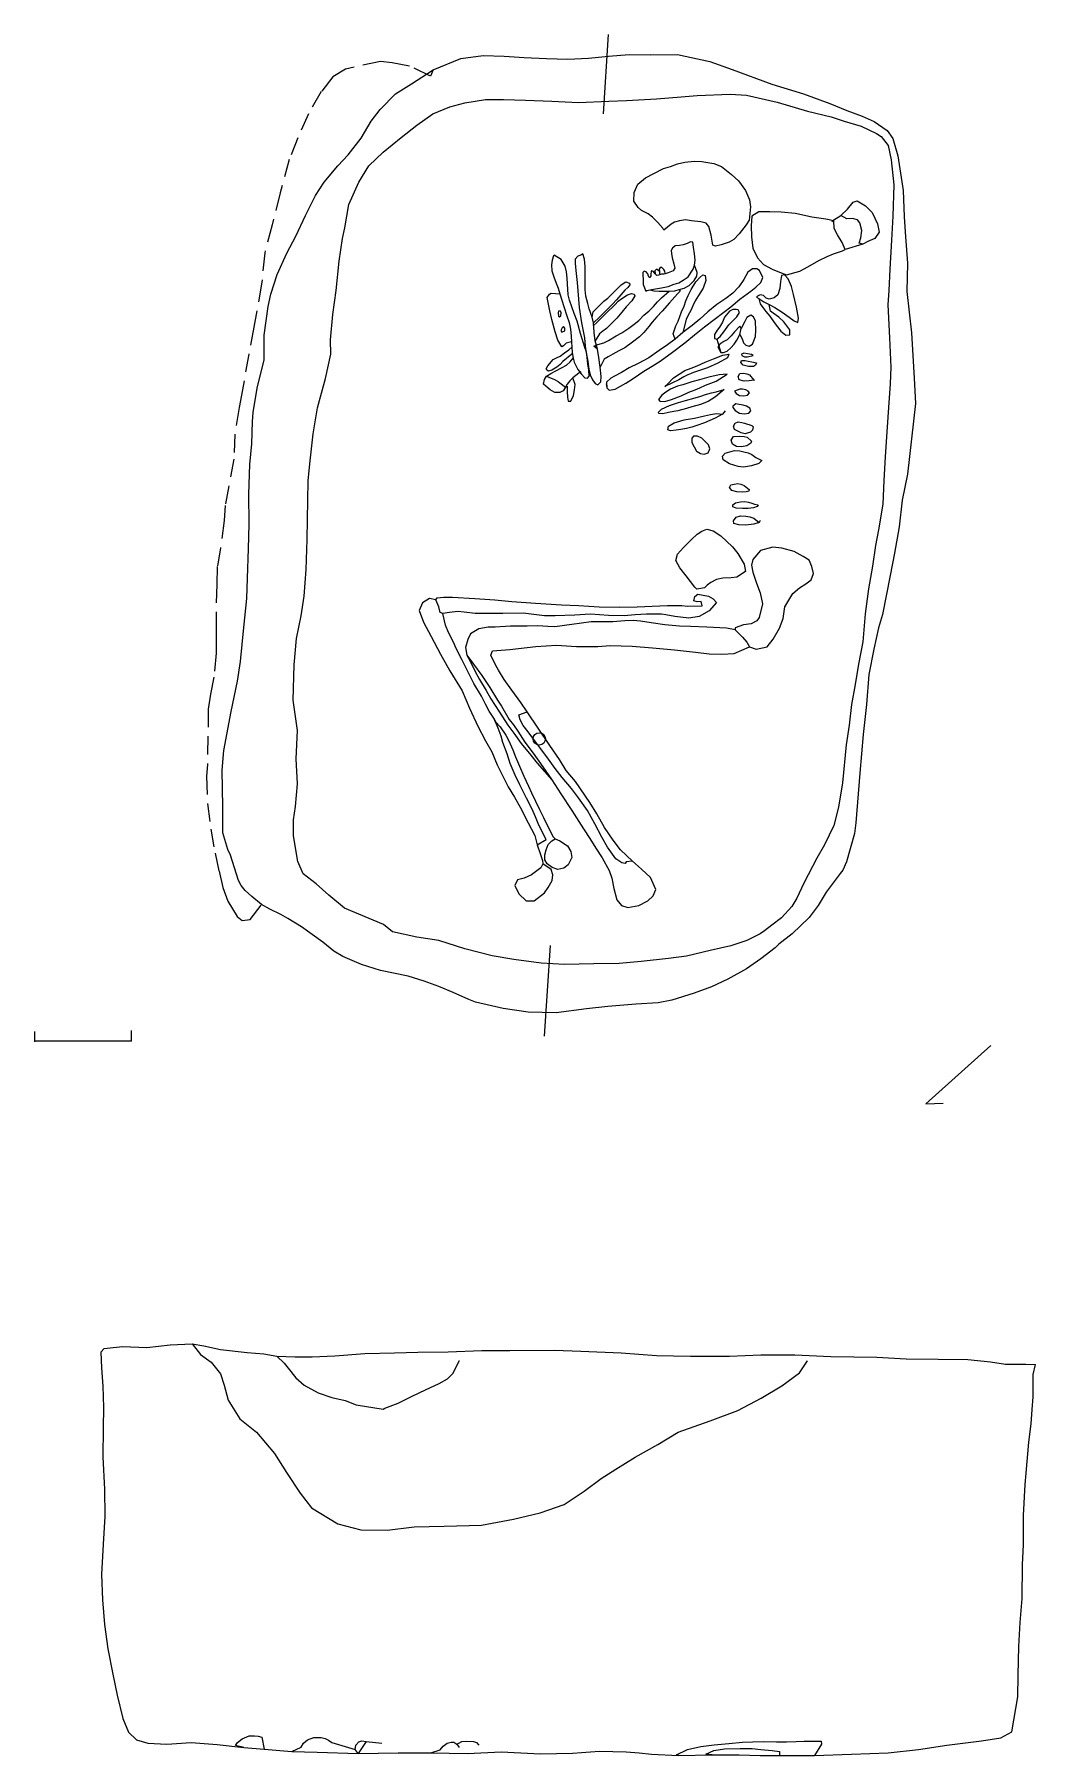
# Model space of a CAD drawing. Extents: x -4.8 to 9.1, y -9 to 14.8.
import ezdxf

# ---------------------------------------------------------------- set-up
doc = ezdxf.new("R2010")
doc.units = 0
doc.linetypes.add('HIDDEN', pattern=[0.375, 0.25, -0.125])
doc.layers.add('LAYER1', color=7, linetype='CONTINUOUS')

msp = doc.modelspace()

# ---------------------------------------------------------------- linework, layer by layer
at = {"layer": 'LAYER1', "color": 11, "linetype": 'CONTINUOUS'}
for points in [[(3.1699, 14.8318), (3.1, 13.7356)], [(2.3664, 2.2436), (2.2862, 0.9879)]]:
    msp.add_lwpolyline(points, dxfattribs=at)
at = {"layer": 'LAYER1', "color": 7, "linetype": 'CONTINUOUS'}
for points in [[(5.5245, 2.2615), (5.4725, 2.2097), (5.2754, 2.0582), (5.0784, 1.9216), (4.822, 1.7777), (4.5955, 1.6708), (4.3541, 1.5862), (4.0459, 1.487), (3.8604, 1.4505), (3.5524, 1.4329), (3.1629, 1.4006), (2.8697, 1.3681), (2.4504, 1.3138), (2.0647, 1.3224), (1.7199, 1.3716), (1.3381, 1.4581), (1.2418, 1.4955), (1.0269, 1.5925), (0.8306, 1.6784), (0.6268, 1.7495), (0.4045, 1.817), (0.0226, 1.896), (-0.2405, 1.9821), (-0.4961, 2.0905), (-0.622, 2.165), (-0.7737, 2.2879), (-1.0661, 2.5002), (-1.2549, 2.6157), (-1.3549, 2.6717), (-1.503, 2.7463), (-1.6178, 2.8097), (-1.751, 2.9214), (-1.8472, 3.0033), (-1.9026, 3.0739), (-1.9395, 3.1408), (-2.0497, 3.4898), (-2.0829, 3.5678), (-2.1526, 3.8017), (-2.1516, 4.1578), (-2.1612, 4.666), (-2.1418, 4.9367), (-2.04, 5.4742), (-1.9498, 5.8968), (-1.9081, 6.1674), (-1.8659, 6.6384), (-1.8239, 7.0352), (-1.8119, 7.3207), (-1.7996, 7.725), (-1.7911, 8.0662), (-1.7936, 8.478), (-1.7812, 8.8896), (-1.7544, 9.1752), (-1.7424, 9.483), (-1.7346, 9.6091), (-1.6816, 9.9428), (-1.584, 10.3357), (-1.5832, 10.6027), (-1.583, 10.6769), (-1.5261, 11.0736), (-1.4885, 11.2441), (-1.4024, 11.5146), (-1.2717, 11.8073), (-1.1449, 12.0443), (-1.0142, 12.3295), (-0.8761, 12.6073), (-0.7532, 12.7887), (-0.567, 13.0181), (-0.4219, 13.1697), (-0.2432, 13.3992), (-0.1052, 13.6324), (0.0214, 13.7952), (0.2297, 14.0097), (0.4527, 14.15), (0.75, 14.342), (1.1326, 14.5004), (1.4406, 14.5402), (1.7299, 14.5319), (2.008, 14.5126), (2.3158, 14.5005), (2.6125, 14.4922), (2.8982, 14.5025), (3.1727, 14.5313), (3.4584, 14.5564), (3.7589, 14.5518), (4.1261, 14.5544), (4.5709, 14.4566), (4.8784, 14.3481), (5.4305, 14.1425), (5.8641, 14.0113), (6.2272, 13.8767), (6.4643, 13.7795), (6.6755, 13.701), (6.8422, 13.63), (7.0198, 13.5034), (7.0974, 13.3956), (7.1671, 13.1543), (7.2436, 12.6756), (7.2573, 12.312), (7.2751, 12.0338), (7.3036, 11.6702), (7.2913, 11.2807), (7.3564, 10.7093), (7.3953, 10.0823), (7.4128, 9.7299), (7.3557, 9.2442), (7.3023, 8.7547), (7.2307, 8.3951), (7.1888, 8.0281), (7.1209, 7.6647), (7.0644, 7.3571), (6.9589, 6.8158), (6.9027, 6.6342), (6.835, 6.3377), (6.7672, 5.9892), (6.7363, 5.5739), (6.6905, 5.1586), (6.6444, 4.6246), (6.5867, 3.9386), (6.5714, 3.7903), (6.459, 3.3974), (6.4104, 3.2826), (6.3732, 3.2382), (6.1795, 2.9791), (6.0677, 2.794), (5.9448, 2.6274), (5.7104, 2.4019), (5.5245, 2.2615)], [(5.3285, 2.4438), (5.2653, 2.4032), (5.0833, 2.311), (4.8605, 2.2375), (4.5784, 2.1716), (4.2481, 2.0947), (3.9994, 2.0621), (3.6247, 2.0224), (3.3204, 1.9937), (2.9681, 1.991), (2.5637, 1.9811), (2.2411, 2.0006), (1.8666, 2.05), (1.5663, 2.0991), (1.1882, 2.1967), (0.8288, 2.3127), (0.5248, 2.3582), (0.1912, 2.4333), (0.0645, 2.5343), (-0.4718, 2.758), (-0.6901, 2.9405), (-0.864, 3.0931), (-1.0453, 3.2308), (-1.119, 3.4017), (-1.1772, 3.758), (-1.1766, 3.9805), (-1.1501, 4.1622), (-1.1232, 4.4774), (-1.1407, 4.8224), (-1.1246, 5.2155), (-1.1827, 5.6311), (-1.1664, 6.1207), (-1.1357, 6.4841), (-1.0716, 6.7992), (-1.03, 7.0699), (-1.003, 7.437), (-0.9869, 7.8524), (-0.9823, 8.1306), (-0.9733, 8.6647), (-0.9541, 8.8983), (-0.9083, 9.3136), (-0.8442, 9.6732), (-0.7354, 10.0772), (-0.6639, 10.4145), (-0.667, 10.6111), (-0.6326, 10.9633), (-0.5907, 11.2933), (-0.5487, 11.6975), (-0.4996, 12.0127), (-0.4694, 12.1609), (-0.4128, 12.4835), (-0.2747, 12.7909), (-0.1367, 13.0168), (0.0604, 13.2054), (0.3095, 13.4086), (0.5252, 13.5786), (0.7482, 13.7337), (0.9822, 13.8331), (1.1901, 13.8844), (1.4758, 13.9318), (1.7206, 13.9311), (2.0248, 13.9227), (2.3919, 13.9105), (2.7591, 13.8909), (3.1783, 13.9081), (3.4194, 13.9185), (3.8349, 13.9395), (4.1762, 13.9682), (4.3989, 13.9898), (4.8552, 14.0069), (5.0777, 13.9914), (5.5002, 13.8937), (5.919, 13.7701), (6.2489, 13.6912), (6.4267, 13.6313), (6.6639, 13.5638), (6.875, 13.463), (6.938, 13.422), (7.034, 13.2956), (7.0743, 13.0989), (7.114, 12.7538), (7.1016, 12.3199), (7.082, 11.9898), (7.0586, 11.5893), (7.0429, 11.2926), (7.0311, 11.0961), (7.0557, 10.6397), (7.073, 10.2354), (7.0612, 10.0017), (7.038, 9.6754), (7.0147, 9.3416), (6.9914, 8.993), (6.9756, 8.6667), (6.9598, 8.3403), (6.8993, 7.9844), (6.8616, 7.7694), (6.8199, 7.4839), (6.7634, 7.1688), (6.7178, 6.8277), (6.6833, 6.4383), (6.6267, 6.1306), (6.5813, 5.8489), (6.5286, 5.5745), (6.4943, 5.289), (6.4564, 5.0146), (6.4029, 4.4881), (6.35, 4.1544), (6.2861, 3.8987), (6.1555, 3.6357), (6.0511, 3.4506), (5.8683, 3.1062), (5.775, 2.895), (5.7041, 2.7802), (5.5627, 2.6249), (5.4289, 2.5214), (5.4289, 2.5214)], [(5.4289, 2.5214), (5.3285, 2.4438)], [(-4.7555, 1.0541), (-4.7555, 0.9113)], [(-3.4167, 0.923), (-3.4167, 1.0671)], [(-3.4167, 0.923), (-4.7543, 0.923)], [(-4.7543, 0.9113), (-4.7543, 0.9113)], [(8.4543, 0.8613), (7.5539, 0.0559)], [(7.5539, 0.0559), (7.7947, 0.0637)], [(-3.7924, -3.3269), (-3.8373, -3.3767), (-3.8273, -3.5911), (-3.8124, -3.8454), (-3.8024, -4.1396), (-3.8074, -4.4237), (-3.8124, -4.8276), (-3.7874, -5.2713), (-3.7824, -5.6452), (-3.8074, -6.0291), (-3.8273, -6.4479), (-3.8174, -6.7969), (-3.7874, -7.1409), (-3.7426, -7.475), (-3.6728, -7.824), (-3.6129, -8.1181), (-3.5332, -8.4372), (-3.4584, -8.6267), (-3.3437, -8.7314), (-3.1892, -8.7812), (-2.9249, -8.7912), (-2.5909, -8.7713), (-2.2319, -8.7962), (-1.863, -8.8411), (-1.5838, -8.861), (-1.1999, -8.8959), (-0.8509, -8.9059), (-0.2825, -8.9208), (0.2659, -8.9109), (0.7196, -8.9109), (1.2232, -8.9208), (1.6918, -8.9009), (2.2353, -8.9258), (2.674, -8.9159), (3.0479, -8.8909), (3.4169, -8.9009), (3.5964, -8.9109), (3.7659, -8.9308), (4.1398, -8.9508), (4.6035, -8.9408), (4.9774, -8.9408), (5.2666, -8.9508), (5.5358, -8.9508), (6.0194, -8.9508), (6.528, -8.9308), (7.0365, -8.9109), (7.4553, -8.866), (7.8442, -8.8062), (8.3228, -8.7463), (8.592, -8.7065), (8.7416, -8.6217), (8.8264, -8.1381), (8.8314, -7.8389), (8.8413, -7.4451), (8.8563, -7.111), (8.8862, -6.782), (8.8912, -6.3133), (8.9061, -6.0341), (8.9061, -5.6353), (8.9261, -5.2065), (8.941, -5.047), (8.9759, -4.6182), (9.0108, -4.3689), (9.0258, -4.1695), (9.0358, -3.995), (9.0358, -3.6859), (9.0707, -3.5463)], [(-3.7924, -3.3269), (-3.7525, -3.3219), (-3.5381, -3.297), (-3.2041, -3.3119), (-2.88, -3.277), (-2.5759, -3.2621), (-2.4164, -3.287), (-2.187, -3.3418), (-1.8181, -3.3817), (-1.5887, -3.4017), (-1.4093, -3.4316), (-1.155, -3.4416), (-0.9207, -3.4416), (-0.6066, -3.4266), (-0.1927, -3.3967), (0.2161, -3.3867), (0.5401, -3.3767), (0.9589, -3.3718), (1.4226, -3.3518), (1.8115, -3.3518), (2.4247, -3.3468), (2.7887, -3.3618), (3.3471, -3.3867), (3.8357, -3.4216), (4.3043, -3.4316), (4.8428, -3.4316), (5.2766, -3.4116), (5.7452, -3.4116), (6.2438, -3.4366), (6.877, -3.4465), (7.2858, -3.4665), (7.7245, -3.4715), (8.1334, -3.4765), (8.4475, -3.5114), (8.6569, -3.5413), (8.9361, -3.5413), (9.0707, -3.5463)], [(-2.5759, -3.2621), (-2.4612, -3.4067), (-2.3167, -3.5163), (-2.187, -3.6759), (-2.1372, -3.8304), (-2.0823, -4.0398), (-1.9178, -4.2991), (-1.6885, -4.4836), (-1.4392, -4.7777), (-1.2746, -5.037), (-1.0852, -5.3261), (-0.9306, -5.5256), (-0.5667, -5.7499), (-0.2476, -5.8297), (0.1164, -5.8347), (0.4903, -5.7898), (0.9041, -5.7799), (1.4176, -5.7649), (1.8614, -5.6851), (2.2303, -5.5954), (2.5594, -5.4807), (2.8386, -5.2962), (3.0729, -5.1217), (3.2723, -4.9921), (3.5415, -4.8276), (3.8556, -4.6531), (4.1348, -4.4836), (4.5786, -4.324), (4.9575, -4.1844), (5.2815, -4.0099), (5.5657, -3.8404), (5.81, -3.6609), (5.9197, -3.4964), (5.9197, -3.4964)], [(-1.4093, -3.4316), (-1.3046, -3.5263), (-1.2497, -3.5961), (-1.145, -3.7307), (-1.0303, -3.8304), (-0.8359, -3.9401), (-0.6464, -4.0049), (-0.462, -4.0448), (-0.3124, -4.1047), (0.0594, -4.1645), (0.0815, -4.1495), (0.2659, -4.0797), (0.4604, -3.985), (0.6448, -3.8953), (0.8343, -3.8105), (0.949, -3.7457), (1.0238, -3.6709), (1.1135, -3.4914), (1.1135, -3.4914)]]:
    msp.add_lwpolyline(points, dxfattribs=at)
at = {"layer": 'LAYER1', "color": 7, "linetype": 'HIDDEN'}
msp.add_lwpolyline([(0.75, 14.342), (0.7127, 14.2531), (0.4238, 14.3949), (0.1865, 14.4401), (0.0248, 14.4593), (-0.4591, 14.3531), (-0.6338, 14.246), (-0.7939, 14.0425), (-0.9692, 13.7352), (-1.1185, 13.4018), (-1.2381, 13.1054), (-1.3619, 12.6421), (-1.4708, 12.2011), (-1.5758, 11.8156), (-1.6179, 11.3818), (-1.7273, 10.7849), (-1.7952, 10.4142), (-1.882, 9.9211), (-1.9272, 9.6764), (-1.9877, 9.3057), (-2.0036, 8.9645), (-2.0714, 8.5938), (-2.1205, 8.3232), (-2.1359, 8.1155), (-2.1853, 7.7336), (-2.2306, 7.4815), (-2.2388, 7.2293), (-2.2476, 6.7545), (-2.2446, 6.5208), (-2.2453, 6.2835), (-2.276, 5.9497), (-2.3249, 5.7162), (-2.3552, 5.5086), (-2.3649, 4.7445), (-2.3803, 4.5813), (-2.3666, 4.2029), (-2.3194, 3.8504), (-2.2611, 3.5164), (-2.2062, 3.2677), (-2.1549, 3.045), (-2.085, 2.8556), (-1.9558, 2.6438), (-1.8855, 2.588), (-1.7742, 2.6025), (-1.6178, 2.8097)], dxfattribs=at)
at = {"layer": 'LAYER1', "color": 4, "linetype": 'CONTINUOUS'}
for points in [[(3.937, 12.1254), (3.9223, 12.1551), (3.852, 12.2332), (3.7781, 12.3077), (3.7189, 12.3523), (3.6263, 12.4008), (3.5819, 12.4381), (3.5228, 12.5273), (3.5269, 12.6497), (3.5791, 12.7608), (3.6833, 12.8495), (3.7984, 12.9122), (3.9322, 12.9786), (4.0287, 13.0079), (4.1252, 13.0447), (4.2292, 13.0667), (4.3553, 13.0811), (4.4629, 13.0771), (4.626, 13.0469), (4.7334, 13.0058), (4.8704, 12.8978), (4.9665, 12.8085), (5.0626, 12.6747), (5.1178, 12.5447), (5.1324, 12.4482), (5.1133, 12.2665), (5.076, 12.1999), (4.9755, 12.0778), (4.9047, 12.0001), (4.8379, 11.9632), (4.7302, 11.9227), (4.6522, 11.9044), (4.6152, 11.9194), (4.5896, 12.0567), (4.5603, 12.1755), (4.5197, 12.2238), (4.4492, 12.2426), (4.3195, 12.2541), (4.2379, 12.2692), (4.1526, 12.2583), (4.0857, 12.2363), (4.0374, 12.2104), (3.937, 12.1254)], [(3.686, 11.2842), (3.7008, 11.2916), (3.7676, 11.3062), (3.8233, 11.3172), (3.9049, 11.3317), (3.9977, 11.35), (4.0794, 11.3794), (4.1463, 11.4015), (4.2057, 11.4384), (4.2726, 11.4827), (4.3397, 11.5864), (4.3621, 11.6456), (4.3698, 11.7124), (4.3626, 11.8014), (4.348, 11.8905), (4.3371, 11.961), (4.3038, 11.9648), (4.2592, 11.9427), (4.2035, 11.9243), (4.1515, 11.9171), (4.0922, 11.9098), (4.055, 11.8803), (4.0363, 11.8469), (4.0436, 11.8024), (4.0509, 11.743), (4.0729, 11.6614), (4.0875, 11.602), (4.0652, 11.5649), (3.9983, 11.5355), (3.9575, 11.5245), (3.9352, 11.5171), (3.9055, 11.5172), (3.8647, 11.5062), (3.8387, 11.5026), (3.8165, 11.5249), (3.7943, 11.5546), (3.7684, 11.5658), (3.761, 11.551), (3.7572, 11.5251), (3.7571, 11.4954), (3.7422, 11.4732), (3.7348, 11.4732), (3.7237, 11.4918), (3.7163, 11.5215), (3.6942, 11.5512), (3.6645, 11.5587), (3.6459, 11.5402), (3.6458, 11.4957), (3.6494, 11.4549), (3.653, 11.4141), (3.6529, 11.377), (3.686, 11.2842)], [(2.4226, 11.7813), (2.4152, 11.7739), (2.3964, 11.7109), (2.3851, 11.6479), (2.3923, 11.5663), (2.418, 11.4809), (2.4511, 11.3955), (2.4769, 11.3249), (2.5026, 11.2469), (2.5283, 11.1616), (2.5577, 11.0724), (2.5981, 10.9425), (2.6275, 10.8534), (2.6458, 10.7606), (2.6566, 10.6604), (2.6601, 10.5825), (2.6673, 10.5083), (2.6708, 10.4378), (2.6854, 10.3562), (2.7001, 10.3042), (2.7259, 10.2485), (2.748, 10.2039), (2.796, 10.1407), (2.8478, 10.0886), (2.8849, 10.0811), (2.9072, 10.1107), (2.9, 10.1923), (2.8854, 10.274), (2.8783, 10.3704), (2.8674, 10.4409), (2.8453, 10.5078), (2.7866, 10.7008), (2.7389, 10.8679), (2.6984, 10.9756), (2.6359, 11.1575), (2.6176, 11.2355), (2.6069, 11.3876), (2.6034, 11.4655), (2.5925, 11.5508), (2.5742, 11.6288), (2.5189, 11.7217), (2.4226, 11.7813)], [(2.8196, 11.7987), (2.7898, 11.7839), (2.749, 11.7655), (2.7118, 11.7285), (2.7116, 11.6692), (2.7224, 11.569), (2.7405, 11.402), (2.7475, 11.2907), (2.7691, 11.0607), (2.7981, 10.8455), (2.8201, 10.7564), (2.842, 10.6376), (2.8491, 10.5263), (2.8637, 10.4298), (2.8856, 10.3185), (2.9001, 10.2072), (2.9184, 10.1292), (2.9515, 10.0586), (2.9885, 10.0066), (3.0255, 9.9916), (3.0665, 10.0323), (3.0704, 10.1028), (3.0596, 10.2326), (3.0378, 10.3662), (3.0196, 10.4813), (2.9903, 10.6001), (2.9758, 10.7114), (2.9686, 10.793), (2.9651, 10.8487), (2.9468, 10.9266), (2.9063, 11.0417), (2.888, 11.1122), (2.8586, 11.2162), (2.8514, 11.3052), (2.8483, 11.4796), (2.8524, 11.6242), (2.8416, 11.7244), (2.8196, 11.7987), (2.7898, 11.7839)], [(3.1406, 10.0024), (3.1515, 9.9468), (3.1811, 9.917), (3.2664, 9.9279), (3.4114, 10.0127), (3.5117, 10.0755), (3.6604, 10.1789), (3.7756, 10.249), (3.8871, 10.3155), (4.0581, 10.4411), (4.2254, 10.5704), (4.3592, 10.6813), (4.5005, 10.7921), (4.6306, 10.8919), (4.7645, 10.9953), (4.8611, 11.0692), (4.9876, 11.1727), (5.1363, 11.2835), (5.2069, 11.3389), (5.2776, 11.4018), (5.3038, 11.4722), (5.2595, 11.5688), (5.2225, 11.5911), (5.1632, 11.5913), (5.0963, 11.547), (5.0403, 11.447), (4.9732, 11.3434), (4.8914, 11.2546), (4.791, 11.1844), (4.6684, 11.0995), (4.5456, 10.9997), (4.4341, 10.8962), (4.3299, 10.8075), (4.1998, 10.7151), (4.092, 10.6227), (3.9879, 10.5414), (3.8727, 10.4639), (3.7277, 10.3642), (3.5828, 10.2867), (3.4602, 10.224), (3.3525, 10.1613), (3.2559, 10.1096), (3.2038, 10.0801), (3.1443, 10.0284), (3.1515, 9.9468)], [(3.7008, 11.2916), (3.7491, 11.3025), (3.801, 11.2875), (3.8714, 11.2836), (3.9456, 11.2834), (4.0124, 11.2832), (4.0866, 11.2904), (4.1497, 11.3087), (4.2165, 11.3234), (4.2871, 11.364), (4.3541, 11.4305), (4.3913, 11.4898), (4.3989, 11.5417), (4.3621, 11.6456)], [(3.876, 11.5544), (3.8464, 11.5841), (3.8315, 11.5842), (3.8129, 11.5657), (3.8165, 11.5249)], [(3.9575, 11.5245), (3.9575, 11.5319), (3.9502, 11.5616), (3.9354, 11.5839), (3.9095, 11.6099), (3.8872, 11.61), (3.8723, 11.5878), (3.876, 11.5544), (3.8759, 11.5247), (3.8759, 11.5247)], [(4.092, 10.6227), (4.0662, 10.6933), (4.1037, 10.8044), (4.1335, 10.8711), (4.1822, 11.0008), (4.2158, 11.0786), (4.2419, 11.149), (4.2718, 11.2231), (4.3129, 11.3083), (4.38, 11.4119), (4.4321, 11.4711), (4.4767, 11.5081), (4.5064, 11.5006), (4.5173, 11.43), (4.4799, 11.3263), (4.4165, 11.2263), (4.3718, 11.1523), (4.3382, 11.0819), (4.3083, 11.0152), (4.2747, 10.9523), (4.2449, 10.893), (4.1998, 10.7151)], [(5.266, 11.2349), (5.2325, 11.2165), (5.2176, 11.2017), (5.251, 11.183), (5.3176, 11.1383), (5.3917, 11.101), (5.4694, 11.06), (5.5731, 10.9929), (5.6693, 10.9258), (5.7359, 10.8737), (5.7878, 10.8513), (5.7954, 10.9106), (5.7699, 11.0628), (5.7296, 11.2372), (5.7003, 11.3486), (5.6561, 11.4526), (5.6043, 11.5121), (5.5635, 11.5011), (5.5484, 11.4195), (5.5407, 11.3231), (5.5108, 11.2342), (5.4587, 11.1898), (5.3919, 11.1752), (5.3511, 11.1864), (5.3141, 11.2236), (5.266, 11.2349)], [(2.9468, 10.9266), (2.9618, 11.0008), (3.0139, 11.0525), (3.1069, 11.145), (3.1627, 11.1856), (3.211, 11.2337), (3.2557, 11.2781), (3.3487, 11.3705), (3.4119, 11.4111), (3.4637, 11.3961), (3.4674, 11.3702), (3.4376, 11.3331), (3.4004, 11.2962), (3.3446, 11.2333), (3.285, 11.1667), (3.2329, 11.1075), (3.1697, 11.0446), (3.099, 10.9744), (3.0506, 10.9263), (2.9651, 10.8487)], [(2.9686, 10.793), (2.965, 10.8116), (3.0059, 10.8448), (3.0765, 10.9151), (3.1398, 10.978), (3.2588, 11.0963), (3.3072, 11.1444), (3.3555, 11.185), (3.4336, 11.233), (3.4893, 11.2514), (3.5263, 11.2439), (3.5374, 11.2179), (3.4927, 11.1512), (3.4183, 11.0698), (3.355, 10.9921), (3.288, 10.9107), (3.1912, 10.8146), (3.1466, 10.7702), (3.0945, 10.7333), (3.0499, 10.6963), (2.9903, 10.6001)], [(3.0196, 10.4813), (2.9715, 10.5222), (3.0272, 10.548), (3.1089, 10.57), (3.172, 10.6032), (3.2798, 10.666), (3.3578, 10.7065), (3.4545, 10.773), (3.5251, 10.8284), (3.592, 10.8802), (3.6627, 10.9504), (3.7334, 11.0133), (3.7929, 11.0724), (3.8487, 11.1353), (3.9045, 11.1908), (4.0124, 11.2832)], [(4.1497, 11.3087), (4.1645, 11.2864), (4.1235, 11.2458), (4.0156, 11.1237), (3.9151, 11.009), (3.8407, 10.9276), (3.7737, 10.8536), (3.729, 10.7944), (3.662, 10.713), (3.6025, 10.6539), (3.5058, 10.58), (3.398, 10.5024), (3.3163, 10.4581), (3.2345, 10.4139), (3.1676, 10.377), (3.1119, 10.3438), (3.0596, 10.2326)], [(5.251, 11.183), (5.2656, 11.1088), (5.3025, 11.0568), (5.3469, 11.0047), (5.3986, 10.9378), (5.4614, 10.8523), (5.5057, 10.7928), (5.5537, 10.7296), (5.6204, 10.6775), (5.676, 10.681), (5.6762, 10.7478), (5.5949, 10.8593), (5.5247, 10.9226), (5.4469, 10.9784), (5.4099, 11.0082), (5.3917, 11.101)], [(4.9649, 11.0244), (4.9352, 11.0319), (4.8907, 11.032), (4.8424, 11.0062), (4.7754, 10.9248), (4.7455, 10.8581), (4.7045, 10.7878), (4.6747, 10.7434), (4.6374, 10.6841), (4.6373, 10.6322), (4.6706, 10.621), (4.7152, 10.6579), (4.7637, 10.7208), (4.8344, 10.8208), (4.8902, 10.8762), (4.946, 10.9317), (4.9833, 10.991), (4.9649, 11.0244)], [(4.9861, 10.6831), (5.0193, 10.6273), (5.0377, 10.5716), (5.071, 10.5382), (5.1154, 10.5232), (5.16, 10.5527), (5.2049, 10.6565), (5.2088, 10.7418), (5.2018, 10.8679), (5.176, 10.931), (5.139, 10.9534), (5.0833, 10.9202), (5.0571, 10.8646), (5.0049, 10.7683)], [(4.6706, 10.621), (4.722, 10.4354), (4.7591, 10.4352), (4.8111, 10.4573), (4.8631, 10.5017), (4.9078, 10.5535), (4.9451, 10.6053), (4.9861, 10.6831), (5.0049, 10.7683), (4.9865, 10.8018), (4.912, 10.7204), (4.8674, 10.6686), (4.8116, 10.6131), (4.7633, 10.5873), (4.7112, 10.5504), (4.6814, 10.5134), (4.722, 10.4354)], [(2.6708, 10.4378), (2.667, 10.4119), (2.5443, 10.3121), (2.5034, 10.2714), (2.4588, 10.2345), (2.3882, 10.1939), (2.3436, 10.1792), (2.3214, 10.1941), (2.314, 10.2089), (2.3364, 10.2534), (2.4071, 10.3385), (2.4554, 10.3643), (2.5074, 10.3864), (2.5669, 10.4307), (2.6227, 10.4714), (2.6673, 10.5083)], [(2.796, 10.1407), (2.785, 10.1741), (2.7627, 10.1519), (2.6809, 10.0854), (2.6399, 10.0447), (2.6027, 10.0003), (2.5803, 9.9559), (2.5468, 9.9078), (2.4985, 9.882), (2.4317, 9.8822), (2.3651, 9.9195), (2.3059, 9.9716), (2.2763, 10.0013), (2.2876, 10.0643), (2.3174, 10.1088), (2.3769, 10.1457), (2.4438, 10.1826), (2.5218, 10.2231), (2.5924, 10.2637), (2.6444, 10.3081), (2.6854, 10.3562)], [(3.9528, 9.9666), (3.9863, 9.9999), (4.0718, 10.0849), (4.2279, 10.1883), (4.3133, 10.2214), (4.395, 10.2509), (4.5065, 10.3025), (4.6216, 10.3503), (4.7516, 10.3982), (4.8332, 10.4128), (4.8145, 10.3646), (4.6845, 10.2871), (4.5396, 10.2245), (4.4282, 10.1877), (4.3465, 10.1583), (4.2574, 10.1215), (4.2128, 10.0994), (4.1422, 10.0588), (3.9528, 9.9666)], [(5.2186, 10.2929), (5.2037, 10.2633), (5.1739, 10.2411), (5.1072, 10.2413), (5.033, 10.2638), (4.9998, 10.2973), (5.0073, 10.3269), (5.0592, 10.3268), (5.1037, 10.3192), (5.1519, 10.3079), (5.2186, 10.2929)], [(5.1707, 10.3932), (5.1485, 10.4081), (5.0929, 10.4194), (5.041, 10.427), (5.0112, 10.4122), (5.0149, 10.3937), (5.0519, 10.3787), (5.0927, 10.3749), (5.1707, 10.3932)], [(2.3174, 10.1088), (2.3471, 10.0938), (2.3582, 10.0901), (2.3952, 10.0752), (2.4286, 10.0639), (2.4767, 10.0378), (2.4989, 10.0155), (2.5803, 9.9559)], [(2.5803, 9.9559), (2.6026, 9.9707), (2.6026, 9.9558), (2.6024, 9.8965), (2.6059, 9.8186), (2.6168, 9.7629), (2.6502, 9.7665), (2.6875, 9.8406), (2.7026, 9.9221), (2.7103, 9.9963), (2.6809, 10.0854)], [(4.8101, 10.1384), (4.7025, 10.1275), (4.5578, 10.0946), (4.4315, 10.0579), (4.3239, 10.0322), (4.2014, 9.9918), (4.1271, 9.9698), (4.0268, 9.9293), (3.9637, 9.8887), (3.9079, 9.848), (3.8632, 9.7888), (3.8817, 9.7628), (3.9521, 9.7589), (4.0413, 9.7883), (4.1749, 9.8398), (4.2827, 9.8877), (4.3681, 9.9208), (4.4349, 9.9503), (4.5129, 9.9835), (4.5872, 10.0129), (4.6615, 10.0424), (4.8101, 10.1384)], [(5.1919, 10.0519), (5.1808, 10.0556), (5.1177, 10.0447), (5.0472, 10.0412), (4.9768, 10.06), (4.9621, 10.1045), (4.9882, 10.1452), (5.0364, 10.1488), (5.0809, 10.1412), (5.118, 10.1263), (5.1808, 10.0556)], [(4.7687, 9.927), (4.7426, 9.9012), (4.6497, 9.8235), (4.5493, 9.7608), (4.4416, 9.7203), (4.3228, 9.6836), (4.2486, 9.6616), (4.1298, 9.6322), (4.0741, 9.6213), (3.9999, 9.6067), (3.922, 9.5883), (3.8701, 9.5959), (3.8627, 9.6108), (3.9036, 9.6515), (4.015, 9.7031), (4.1376, 9.7435), (4.2341, 9.7729), (4.3677, 9.8096), (4.4457, 9.8353), (4.5125, 9.8573), (4.5942, 9.8793), (4.661, 9.894), (4.7687, 9.927)], [(4.9133, 9.9006), (4.9354, 9.8709), (4.9836, 9.8448), (5.0429, 9.8372), (5.0912, 9.8482), (5.1209, 9.8778), (5.1024, 9.9038), (5.0691, 9.9224), (5.0246, 9.93), (4.9875, 9.9301), (4.9133, 9.9006)], [(4.7826, 9.6303), (4.7454, 9.5859), (4.6451, 9.5305), (4.4965, 9.4642), (4.3925, 9.4274), (4.3257, 9.4054), (4.2478, 9.3871), (4.1735, 9.3725), (4.1067, 9.3652), (4.0288, 9.3543), (3.9918, 9.3693), (4.003, 9.4175), (4.0811, 9.4655), (4.2184, 9.5059), (4.3595, 9.5277), (4.4968, 9.5606), (4.5822, 9.5789), (4.6638, 9.5935), (4.7454, 9.5859)], [(4.8904, 9.693), (4.8903, 9.6782), (4.9199, 9.6336), (4.9828, 9.6), (5.0459, 9.5887), (5.109, 9.5996), (5.1387, 9.6292), (5.124, 9.6663), (5.0796, 9.6961), (5.0314, 9.7074), (4.9758, 9.7187), (4.9313, 9.7263), (4.8904, 9.693)], [(5.1486, 9.21), (5.1374, 9.1841), (5.0853, 9.1472), (5.0111, 9.1325), (4.9406, 9.1365), (4.8851, 9.17), (4.8667, 9.2257), (4.9002, 9.2738), (4.9819, 9.281), (5.0449, 9.2771), (5.0857, 9.2659), (5.1486, 9.21)], [(5.1529, 9.4289), (5.1714, 9.4102), (5.1602, 9.3621), (5.1341, 9.3362), (5.0599, 9.3142), (5.0043, 9.3254), (4.9117, 9.3739), (4.897, 9.4185), (4.9231, 9.4592), (4.9639, 9.4776), (5.0158, 9.4701), (5.0492, 9.4588), (5.1529, 9.4289)], [(5.2887, 8.9425), (5.2478, 8.9019), (5.1475, 8.8688), (5.0362, 8.8543), (4.9621, 8.8619), (4.8435, 8.8994), (4.7583, 8.9553), (4.7474, 9.0035), (4.7846, 9.0479), (4.8477, 9.0663), (4.9145, 9.0809), (4.985, 9.077), (5.0406, 9.0657), (5.0999, 9.0507), (5.1517, 9.0283), (5.2073, 8.9873), (5.2887, 8.9425)], [(5.1169, 8.5425), (5.1094, 8.5202), (5.076, 8.5092), (5.0203, 8.5057), (4.9462, 8.5133), (4.8758, 8.5321), (4.8425, 8.573), (4.8611, 8.6063), (4.9094, 8.6173), (4.9577, 8.6282), (4.9984, 8.617), (5.0466, 8.5983), (5.1169, 8.5425)], [(5.2387, 8.3307), (5.2238, 8.3085), (5.1755, 8.2901), (5.1013, 8.2829), (5.0234, 8.2794), (4.9344, 8.2871), (4.8899, 8.302), (4.89, 8.3317), (4.9272, 8.3613), (4.9977, 8.3722), (5.0533, 8.3757), (5.1052, 8.3682), (5.1534, 8.3569), (5.1905, 8.3419), (5.2387, 8.3307)], [(5.2677, 8.1154), (5.2528, 8.0858), (5.1785, 8.0638), (5.0709, 8.053), (4.9745, 8.0533), (4.904, 8.072), (4.9005, 8.1128), (4.934, 8.161), (4.9971, 8.1793), (5.0676, 8.1754), (5.1232, 8.1641), (5.1787, 8.1454), (5.2528, 8.0858)], [(4.3931, 7.1648), (4.3636, 7.1946), (4.2453, 7.3507), (4.1567, 7.4622), (4.1013, 7.5626), (4.1275, 7.6478), (4.2094, 7.744), (4.3173, 7.8512), (4.3992, 7.9252), (4.4623, 7.9658), (4.5292, 7.9953), (4.6181, 7.9727), (4.7255, 7.9019), (4.8845, 7.7494), (4.9584, 7.6601), (5.047, 7.5115), (5.0653, 7.4113), (4.9463, 7.3301), (4.8647, 7.3229), (4.7497, 7.3195), (4.6643, 7.3012), (4.5863, 7.2607), (4.5343, 7.2237), (4.5008, 7.183), (4.3931, 7.1648)], [(5.9448, 7.5681), (5.8597, 7.6166), (5.7375, 7.6875), (5.567, 7.7325), (5.4409, 7.7477), (5.2739, 7.7), (5.1659, 7.5779), (5.1471, 7.5001), (5.1654, 7.3999), (5.2169, 7.2513), (5.2684, 7.1177), (5.2976, 6.9618), (5.2525, 6.7765), (5.219, 6.7283), (5.141, 6.6878), (5.0371, 6.6732), (4.922, 6.6328), (4.9219, 6.6031), (5.0217, 6.5027), (5.0809, 6.4357), (5.1178, 6.3688), (5.2104, 6.3352), (5.3626, 6.3681), (5.4482, 6.4754), (5.534, 6.6272), (5.5863, 6.7606), (5.6091, 6.9238), (5.7172, 7.1052), (5.8101, 7.1828), (5.8993, 7.2419), (5.97, 7.2973), (6.0036, 7.3825), (5.9816, 7.479), (5.9448, 7.5681)], [(0.7873, 7.0199), (0.7021, 7.0387), (0.6017, 6.9759), (0.5569, 6.8722), (0.6158, 6.7088), (0.7228, 6.5119), (0.8519, 6.2704), (0.981, 6.0363), (1.1508, 5.7614), (1.2539, 5.5236), (1.3681, 5.2748), (1.4751, 5.0704), (1.5599, 4.9181), (1.6336, 4.7399), (1.7885, 4.4352), (1.8733, 4.2903), (1.9508, 4.1528), (2.0615, 3.9374), (2.1537, 3.7628), (2.1866, 3.6328), (2.2308, 3.514), (2.2602, 3.4175), (2.2637, 3.3693), (2.2376, 3.3137), (2.1112, 3.2176), (2.0072, 3.1734), (1.9144, 3.1478), (1.8808, 3.07), (1.9361, 2.9548), (2.036, 2.8618), (2.1472, 2.8614), (2.2885, 2.9723), (2.3407, 3.0463), (2.3929, 3.1426), (2.4043, 3.2205), (2.3822, 3.2947), (2.2637, 3.3693)], [(4.452, 6.994), (4.3963, 6.9905), (4.3519, 7.0054), (4.3669, 7.0647), (4.4078, 7.098), (4.5524, 7.0716), (4.619, 7.0343), (4.6634, 6.9822), (4.5629, 6.8676), (4.4254, 6.7901), (4.2807, 6.7645), (4.0879, 6.7874), (3.9655, 6.8137), (3.9062, 6.8213), (3.6985, 6.8219), (3.539, 6.8113), (3.3906, 6.7969), (3.1717, 6.8013), (2.9233, 6.8206), (2.7081, 6.8064), (2.4373, 6.7961), (2.2889, 6.7965), (1.9923, 6.8345), (1.7141, 6.8316), (1.5026, 6.8285), (1.332, 6.8291), (1.18, 6.8481), (1.091, 6.8558), (0.976, 6.845), (0.8869, 6.8304), (0.8499, 6.8453), (0.8316, 6.9233), (0.7873, 7.0199), (0.806, 7.0458), (0.8987, 7.0566), (1.0174, 7.0563), (1.3252, 7.0368), (1.6034, 7.0174), (1.837, 6.9982), (2.1633, 6.9749), (2.523, 6.9479), (2.7604, 6.9398), (3.0423, 6.9241), (3.3279, 6.9195), (3.569, 6.9225), (3.8806, 6.9364), (3.9882, 6.9398), (4.1848, 6.9429), (4.2626, 6.9315), (4.4666, 6.9346), (4.452, 6.994)], [(2.1866, 3.6328), (2.313, 3.7066), (2.2097, 3.9072), (2.1656, 4.0187), (2.1177, 4.1264), (2.0402, 4.2787), (1.948, 4.4607), (1.8817, 4.5944), (1.8154, 4.7579), (1.7713, 4.8915), (1.7124, 5.0475), (1.6904, 5.1366), (1.65, 5.2443), (1.591, 5.3854), (1.5246, 5.482), (1.4729, 5.5786), (1.4176, 5.6864), (1.3143, 5.8647), (1.2221, 6.0467), (1.1484, 6.1953), (1.0709, 6.3477), (1.0304, 6.4331), (0.964, 6.5668), (0.9235, 6.6671), (0.8869, 6.8304)], [(4.9219, 6.6031), (4.8033, 6.6257), (4.5288, 6.6414), (4.3063, 6.6495), (4.1542, 6.6536), (3.9503, 6.6728), (3.7612, 6.6993), (3.6166, 6.7257), (3.5128, 6.7335), (3.3978, 6.7301), (3.2345, 6.7158), (2.9341, 6.713), (2.6669, 6.6767), (2.4294, 6.6477), (2.3367, 6.6517), (2.1958, 6.6595), (2.0511, 6.6563), (1.8174, 6.6533), (1.6059, 6.6428), (1.5095, 6.6431), (1.3796, 6.6175), (1.2681, 6.5511), (1.2308, 6.4696), (1.1971, 6.3621), (1.2153, 6.2545), (1.3077, 6.1318), (1.4222, 5.972), (1.533, 5.8084), (1.64, 5.6338), (1.6954, 5.5483), (1.8024, 5.3662), (1.8615, 5.2919), (1.9206, 5.2026), (2.0166, 5.054), (2.1311, 4.9016), (2.2678, 4.712), (2.3896, 4.5299), (2.5152, 4.3366), (2.6666, 4.1099), (2.8253, 3.8535), (2.9139, 3.7197), (2.9988, 3.5896), (3.0837, 3.4521), (3.1834, 3.2775), (3.2201, 3.1735), (3.2457, 3.0288), (3.2897, 2.8728), (3.3525, 2.7948), (3.4378, 2.7685), (3.5936, 2.7977), (3.7162, 2.8604), (3.7906, 2.927), (3.828, 3.0159), (3.7506, 3.183), (3.6285, 3.2984), (3.5028, 3.41), (3.3363, 3.5626), (3.2366, 3.7001), (3.1184, 3.8711), (3.0114, 4.0606), (2.9154, 4.2167), (2.716, 4.5066), (2.5903, 4.6628), (2.4944, 4.8115), (2.3614, 5.0047), (2.2026, 5.2463), (2.0512, 5.473), (1.9626, 5.5994), (1.837, 5.7704), (1.7336, 5.9191), (1.6524, 6.0454), (1.6155, 6.1123), (1.5491, 6.2535), (1.5716, 6.3128), (1.809, 6.3343), (1.9278, 6.3488), (2.1689, 6.374), (2.4546, 6.3917), (2.7327, 6.3723), (3.0258, 6.3751), (3.1964, 6.3895), (3.5006, 6.3811), (3.7787, 6.3543), (4.0865, 6.3274), (4.3757, 6.2969), (4.5611, 6.2741), (4.7391, 6.2661), (4.9061, 6.2768), (5.1178, 6.3688)], [(1.2153, 6.2545), (1.2596, 6.1802), (1.3296, 6.0279), (1.3923, 5.9201), (1.4846, 5.7678), (1.5473, 5.6526), (1.6655, 5.4668), (1.7836, 5.2884), (1.8649, 5.1769), (1.9683, 5.0356), (2.1014, 4.872), (2.1863, 4.7642), (2.3896, 4.5299)], [(1.9324, 5.4289), (2.0512, 5.473)], [(1.591, 5.3854), (1.6131, 5.3334), (1.676, 5.2627), (1.7535, 5.1475), (1.7941, 5.0695), (1.8494, 4.9469), (1.8862, 4.8504), (1.9414, 4.7204), (2.004, 4.5829), (2.0667, 4.4455), (2.1072, 4.3527), (2.2178, 4.1224), (2.2768, 4.0109), (2.3321, 3.8958), (2.3616, 3.8363), (2.4058, 3.7472), (2.4354, 3.7174), (2.4984, 3.6912), (2.6058, 3.6204), (2.6537, 3.5424), (2.6646, 3.4571), (2.6161, 3.3571), (2.5566, 3.3127), (2.4712, 3.2944), (2.3934, 3.3206), (2.3268, 3.3728), (2.2936, 3.4285), (2.2938, 3.4953), (2.3126, 3.5657), (2.3387, 3.6361), (2.3908, 3.6879), (2.4354, 3.7174)], [(3.5028, 3.41), (3.4174, 3.3992), (3.4025, 3.3769), (3.358, 3.3845), (3.2729, 3.4404), (3.1584, 3.6002), (3.0809, 3.7377), (2.985, 3.9235), (2.8817, 4.1092), (2.7598, 4.2839), (2.6638, 4.4103), (2.5344, 4.5628), (2.4383, 4.6892), (2.346, 4.8193), (2.2241, 4.9792), (2.128, 5.1056), (2.0615, 5.1948), (1.995, 5.284), (1.9545, 5.362), (1.9324, 5.4289), (1.9324, 5.4289)], [(-1.863, -8.8411), (-1.9776, -8.8112), (-1.9527, -8.7713), (-1.8879, -8.7214), (-1.7882, -8.6765), (-1.7184, -8.6765), (-1.6635, -8.6815), (-1.6137, -8.6965), (-1.5838, -8.861)], [(-1.1999, -8.8959), (-1.0702, -8.8361), (-1.0403, -8.7812), (-0.9855, -8.7314), (-0.8957, -8.7015), (-0.796, -8.7015), (-0.7412, -8.7164), (-0.6963, -8.7364), (-0.6464, -8.7713), (-0.6464, -8.7713)], [(-0.6464, -8.7713), (-0.6464, -8.7713), (-0.3274, -8.866)], [(-0.2825, -8.9208), (-0.3274, -8.866), (-0.3174, -8.8062), (-0.2775, -8.7613), (-0.2326, -8.7463), (-0.1728, -8.7563), (0.0445, -8.7812), (0.0445, -8.7812)], [(-0.1728, -8.7563), (-0.2825, -8.9208)], [(0.7196, -8.9109), (0.8493, -8.871), (0.8891, -8.8211), (0.944, -8.7812), (0.9988, -8.7663), (1.0387, -8.7663), (1.0786, -8.7912), (1.1085, -8.8411), (1.1085, -8.8411)], [(1.0786, -8.7912), (1.1035, -8.7812), (1.1484, -8.7563), (1.2132, -8.7513), (1.3079, -8.7563), (1.3478, -8.7713), (1.3827, -8.8062), (1.3827, -8.8062)], [(4.1398, -8.9508), (4.1099, -8.9408), (4.2645, -8.866), (4.4489, -8.8261), (4.6334, -8.8012), (4.7331, -8.7912), (4.8328, -8.7862), (5.0223, -8.7663), (5.1619, -8.7613), (5.3065, -8.7563), (5.4909, -8.7613), (5.6305, -8.7613), (5.7652, -8.7563), (5.8748, -8.7513), (5.9795, -8.7513), (6.0892, -8.7513), (6.1092, -8.7513), (6.1142, -8.7912), (6.1142, -8.7912)], [(6.1142, -8.7912), (6.0194, -8.9508)]]:
    msp.add_lwpolyline(points, dxfattribs=at)
at = {"layer": 'LAYER1', "color": 1, "linetype": 'CONTINUOUS'}
for points in [[(6.2854, 12.2556), (6.1741, 12.2782), (5.9814, 12.3084), (5.7552, 12.3573), (5.5587, 12.3765), (5.3992, 12.3807), (5.2509, 12.3811), (5.1542, 12.3221), (5.1427, 12.1848), (5.1459, 12.0328), (5.1677, 11.8769), (5.2304, 11.7469), (5.3154, 11.6539), (5.4339, 11.5868), (5.5339, 11.5457), (5.6303, 11.5083), (5.8159, 11.5597), (5.9273, 11.6187), (6.076, 11.7073), (6.1911, 11.7625), (6.2803, 11.7994), (6.4065, 11.8435), (6.44, 11.8619), (6.3994, 11.9548), (6.3367, 12.0626), (6.2887, 12.148), (6.2854, 12.2556)], [(6.2854, 12.2556), (6.2557, 12.2483), (6.2854, 12.2704), (6.382, 12.3295), (6.4713, 12.4182), (6.5532, 12.5144), (6.6089, 12.5328), (6.7237, 12.462), (6.8124, 12.3727), (6.8861, 12.2167), (6.9118, 12.1016), (6.8521, 12.0128), (6.7556, 11.9686), (6.685, 11.9354), (6.44, 11.8619)], [(6.685, 11.9354), (6.6368, 11.9467), (6.6593, 12.0208), (6.6707, 12.1209), (6.6451, 12.2285), (6.6118, 12.2694), (6.5414, 12.2882), (6.4635, 12.2847), (6.382, 12.3295)], [(2.6601, 10.5825), (2.5896, 10.5642), (2.5524, 10.5272), (2.5264, 10.5162), (2.4747, 10.6053), (2.4343, 10.7204), (2.3903, 10.8912), (2.3647, 11.0137), (2.339, 11.1287), (2.3244, 11.1955), (2.3579, 11.2437), (2.3802, 11.2584), (2.5026, 11.2469)], [(2.4831, 10.9391), (2.4942, 10.928), (2.5165, 10.9427), (2.5204, 10.9835), (2.5093, 11.0095), (2.4833, 11.0059), (2.4759, 10.9911), (2.4831, 10.9391)], [(2.5122, 10.7387), (2.527, 10.7165), (2.5678, 10.7349), (2.5679, 10.772), (2.5495, 10.798), (2.5309, 10.7795), (2.5122, 10.7387)], [(4.3878, 9.0751), (4.3952, 9.0676), (4.4433, 9.0415), (4.4952, 9.0339), (4.5472, 9.0486), (4.5733, 9.1042), (4.5549, 9.1599), (4.5069, 9.2082), (4.4625, 9.2529), (4.4032, 9.2827), (4.3476, 9.2792), (4.3216, 9.2533), (4.3214, 9.194), (4.3878, 9.0751)], [(4.6035, -8.9408), (4.5187, -8.9308), (4.6284, -8.8809), (4.773, -8.856), (4.9924, -8.851), (5.1021, -8.851), (5.1569, -8.851), (5.2766, -8.866), (5.4311, -8.8809), (5.5358, -8.8959), (5.5358, -8.9508)]]:
    msp.add_lwpolyline(points, dxfattribs=at)
msp.add_circle((2.217, 5.0979), 0.0854, dxfattribs=at)

doc.saveas('drawing.dxf')
